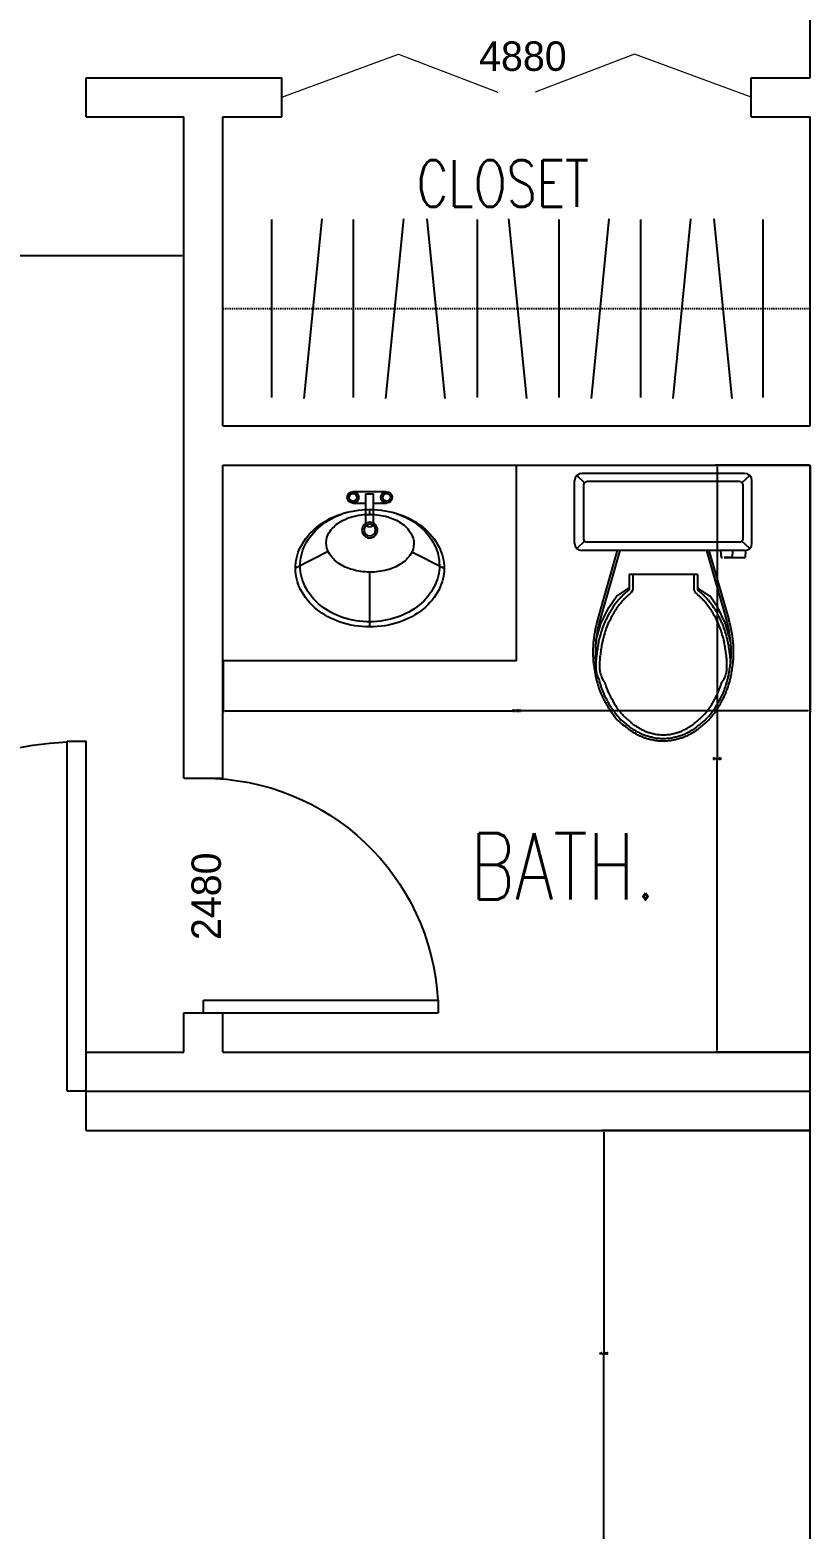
# Model space of a CAD drawing. Header units: inches. Extents: x 26998 to 46838, y -509 to 4343.
# Drawn here: x 37492.5 to 37572.3, y 3607.3 to 3760.6 of the extents above; entities that cross this region are included whole.
import ezdxf
from ezdxf.enums import TextEntityAlignment as Align

# ---------------------------------------------------------------- set-up
doc = ezdxf.new("R2010")
doc.units = ezdxf.units.IN
doc.header["$LTSCALE"] = 0.5
doc.header["$MEASUREMENT"] = 0
doc.linetypes.add('HIDDEN', pattern=[0.375, 0.25, -0.125])
doc.layers.get('Defpoints').update_dxf_attribs({"color": 140})
for name, color, linetype in [('BUILT-INS', 13, 'Continuous'), ('CABS', 23, 'Continuous'), ('Title Block', 7, 'Continuous'), ('TITLES', 3, 'Continuous'), ('windows', 4, 'Continuous')]:
    doc.layers.add(name, color=color, linetype=linetype)
doc.layers.add('TXT', color=4, linetype='Continuous', lineweight=9)
doc.styles.add('HS-DESIGN-TTLB', font='GOTHIC.TTF')
doc.styles.get("Standard").update_dxf_attribs({"font": 'romans.shx', "width": 0.75})
doc.dimstyles.get("Standard").update_dxf_attribs({"dimtxt": 0.18, "dimasz": 0.18, "dimexe": 0.18, "dimexo": 0.0625, "dimgap": 0.09, "dimtad": 0, "dimtih": 1, "dimtoh": 1, "dimdec": 4, "dimzin": 0, "dimdsep": 46, "dimtxsty": 'Standard', "dimcen": 0.09, "dimadec": 0, "dimazin": 0, "dimtfac": 1, "dimtdec": 4, "dimtofl": 0, "dimtmove": 0, "dimatfit": 3, "dimfxl": 1, "dimtolj": 1, "dimtzin": 0, "dimarcsym": 0})

# ---------------------------------------------------------------- blocks, each defined once
blk = doc.blocks.new('door')
at = {"layer": 'windows'}
for p, q in [((9950.29, 7178.88), (9948.56, 7178.88)), ((9948.56, 7178.88), (9948.56, 7146.97)), ((9950.29, 7178.88), (9948.56, 7178.88)), ((9950.29, 7178.88), (9950.29, 7146.97)), ((9948.56, 7146.97), (9950.29, 7146.97))]:
    blk.add_line(p, q, dxfattribs=at)
blk.add_arc((9950.29, 7178.88), 31.9, 180, 266.8995, dxfattribs=at)
blk = doc.blocks.new('P0470039')
at = {"linetype": 'Continuous'}
for p, q in [((0, -0.61339), (0, 0)), ((-5.396179, -5.394092), (-9.5, -7.5)), ((5.322319, -5.35619), (9.5, -7.5)), ((0, -15), (0, -7.994521))]:
    blk.add_line(p, q, dxfattribs=at)
for points in [[(9.5, -7.5, 0.118506), (8.852327, -4.805722, 0.104654), (6.80398, -2.274646, 0.089615), (3.801003, -0.621924, 0.08127), (0, 0, 0.08127), (-3.801003, -0.621924, 0.089615), (-6.80398, -2.274646, 0.104654), (-8.852327, -4.805722, 0.118506), (-9.5, -7.5, 0.118506), (-8.852327, -10.194278, 0.104654), (-6.80398, -12.725354, 0.089615), (-3.801003, -14.378076, 0.08127), (0, -15, 0.08127), (3.801003, -14.378076, 0.089615), (6.80398, -12.725354, 0.104654), (8.852327, -10.194278, 0.118506)], [(0, -7.994521, 0.066698), (2.228047, -7.675818, 0.0792), (3.951416, -6.878456, 0.107151), (5.1993, -5.580919, 0.14125), (5.56895, -4.25438, 0.14125), (5.175802, -2.934614, 0.107151), (3.905073, -1.659441, 0.0792), (2.167817, -0.892807, 0.066698), (-0.065538, -0.613719, 0.066698), (-2.293584, -0.932422, 0.0792), (-4.016953, -1.729784, 0.107151), (-5.264838, -3.027321, 0.14125), (-5.634488, -4.35386, 0.14125), (-5.24134, -5.673626, 0.107151), (-3.970611, -6.948799, 0.0792), (-2.233355, -7.715433, 0.066698)]]:
    blk.add_lwpolyline(points, format="xyb", close=True, dxfattribs=at)
for radius in [1, 0.75]:
    blk.add_circle((0, -2.625), radius, dxfattribs=at)
for centre, radius, start, end in [((-0.632896, -9.107886), 9.026467, 108.265523, 128.679582), ((0.618746, -9.112425), 9.026467, 50.904831, 71.31889), ((-1.589253, -7.913284), 7.496208, 128.679582, 152.608443), ((1.583743, -7.924791), 7.496208, 26.975969, 50.904831), ((-3.065811, -7.148185), 5.833199, 152.608443, 179.792206), ((3.065811, -7.170423), 5.833199, 359.792206, 26.975969), ((-3.065811, -7.148185), 5.833199, 179.792206, 206.975969), ((3.065811, -7.170423), 5.833199, 332.608443, 359.792206), ((-1.583743, -6.393816), 7.496208, 206.975969, 230.904831), ((1.589253, -6.405324), 7.496208, 308.679582, 332.608443), ((-0.618746, -5.206183), 9.026467, 230.904831, 251.31889), ((0.632896, -5.210722), 9.026467, 288.265523, 308.679582), ((0.013869, -3.335173), 11.001532, 251.31889, 269.792206), ((0.013869, -3.335173), 11.001532, 269.792206, 288.265523)]:
    blk.add_arc(centre, radius, start, end, dxfattribs=at)
for tag, flags, p in [('ASCATNO', 1, (0, -2.25)), ('ASID', 3, (0, -1.5)), ('ASCOLOR', 1, (0, -3.75)), ('ASNAME', 1, (0, -3))]:
    blk.add_attdef(tag, text='', height=0.5, dxfattribs=dict(flags=flags)).set_placement(p, align=Align.CENTER)
blk = doc.blocks.new('*D1119')
at = {"layer": 'Defpoints', "color": 0, "transparency": 16777216}
for p in [(37562.77, 3716.09), (37572.27, 3716.09), (37572.27, 3656.09)]:
    blk.add_point(p, dxfattribs=at)
at = {"layer": 'Title Block', "color": 0, "lineweight": -2, "transparency": 16777216}
for p, q in [((37572.21, 3716.09), (37562.59, 3716.09)), ((37562.77, 3715.91), (37562.77, 3686.27)), ((37562.77, 3656.27), (37562.77, 3685.91)), ((37572.21, 3656.09), (37562.59, 3656.09))]:
    blk.add_line(p, q, dxfattribs=at)
at = {"layer": 'Title Block', "color": 0, "transparency": 16777216}
for points in [[(37562.74, 3715.91), (37562.8, 3715.91), (37562.77, 3716.09)], [(37562.74, 3656.27), (37562.8, 3656.27), (37562.77, 3656.09)]]:
    blk.add_solid(points, dxfattribs=at)
at = {"layer": 'Title Block', "color": 0, "transparency": 16777216, "insert": (37562.77, 3686.09), "char_height": 0.18, "attachment_point": 5}
blk.add_mtext('\\A1;60.0000', dxfattribs=at)
blk = doc.blocks.new('*D1120')
at = {"layer": 'Defpoints', "color": 0, "transparency": 16777216}
for p in [(37572.27, 3716.09), (37512.27, 3696.09), (37572.27, 3690.99)]:
    blk.add_point(p, dxfattribs=at)
at = {"layer": 'Title Block', "color": 0, "lineweight": -2, "transparency": 16777216}
for p, q in [((37572.27, 3716.03), (37572.27, 3690.81)), ((37512.27, 3696.03), (37512.27, 3690.81)), ((37512.45, 3690.99), (37541.78, 3690.99)), ((37572.09, 3690.99), (37542.75, 3690.99))]:
    blk.add_line(p, q, dxfattribs=at)
at = {"layer": 'Title Block', "color": 0, "transparency": 16777216}
for points in [[(37512.45, 3691.02), (37512.45, 3690.96), (37512.27, 3690.99)], [(37572.09, 3691.02), (37572.09, 3690.96), (37572.27, 3690.99)]]:
    blk.add_solid(points, dxfattribs=at)
at = {"layer": 'Title Block', "color": 0, "transparency": 16777216, "insert": (37542.27, 3690.99), "char_height": 0.18, "attachment_point": 5}
blk.add_mtext('\\A1;60.0000', dxfattribs=at)
blk = doc.blocks.new('*D1122')
at = {"layer": 'Defpoints', "color": 0, "transparency": 16777216}
for p in [(37508.27, 3737.49), (37443.47, 3731.09), (37508.27, 3731.09)]:
    blk.add_point(p, dxfattribs=at)
at = {"layer": 'Title Block', "color": 0, "lineweight": -2, "transparency": 16777216}
for p, q in [((37443.47, 3731.16), (37443.47, 3737.67)), ((37443.65, 3737.49), (37475.38, 3737.49)), ((37508.09, 3737.49), (37476.35, 3737.49)), ((37508.27, 3731.16), (37508.27, 3737.67))]:
    blk.add_line(p, q, dxfattribs=at)
at = {"layer": 'Title Block', "color": 0, "transparency": 16777216}
for points in [[(37443.65, 3737.52), (37443.65, 3737.46), (37443.47, 3737.49)], [(37508.09, 3737.52), (37508.09, 3737.46), (37508.27, 3737.49)]]:
    blk.add_solid(points, dxfattribs=at)
at = {"layer": 'Title Block', "color": 0, "transparency": 16777216, "insert": (37475.87, 3737.49), "char_height": 0.18, "attachment_point": 5}
blk.add_mtext('\\A1;64.8000', dxfattribs=at)
blk = doc.blocks.new('*D1132')
at = {"color": 0, "lineweight": -2, "transparency": 16777216}
for p, q in [((37572.21, 3648.09), (37551, 3648.09)), ((37551.18, 3647.91), (37551.18, 3625.47)), ((37551.18, 3602.67), (37551.18, 3625.11)), ((37572.21, 3602.49), (37551, 3602.49))]:
    blk.add_line(p, q, dxfattribs=at)
at = {"color": 0, "transparency": 16777216}
for points in [[(37551.15, 3647.91), (37551.21, 3647.91), (37551.18, 3648.09)], [(37551.15, 3602.67), (37551.21, 3602.67), (37551.18, 3602.49)]]:
    blk.add_solid(points, dxfattribs=at)
at = {"layer": 'Defpoints', "color": 0, "transparency": 16777216}
for p in [(37572.27, 3648.09), (37551.18, 3602.49), (37572.27, 3602.49)]:
    blk.add_point(p, dxfattribs=at)
at = {"color": 0, "transparency": 16777216, "insert": (37551.18, 3625.29), "char_height": 0.18, "attachment_point": 5}
blk.add_mtext('\\A1;45.6000', dxfattribs=at)

msp = doc.modelspace()

# ---------------------------------------------------------------- linework, layer by layer
at = {"layer": 'BUILT-INS', "linetype": 'HIDDEN'}
msp.add_line((37512.2675686, 3732.0930304), (37572.2675686, 3732.0930304), dxfattribs=at)
at = {"layer": 'CABS'}
for p, q in [((37517.2621685, 3723.0055309), (37517.2621685, 3741.1805299)), ((37520.5643301, 3722.9137398), (37522.3988663, 3741.2723211)), ((37525.6092933, 3723.0055309), (37525.6092933, 3741.1805299)), ((37528.9114549, 3722.9137398), (37530.7459911, 3741.2723211)), ((37534.965407, 3722.9137398), (37533.1308708, 3741.2723211)), ((37538.2675686, 3723.0055309), (37538.2675686, 3741.1805299)), ((37543.3125318, 3722.9137398), (37541.4779955, 3741.2723211)), ((37546.6146934, 3723.0055309), (37546.6146934, 3741.1805299)), ((37549.9168549, 3722.9137398), (37551.7513912, 3741.2723211)), ((37554.9618182, 3723.0055309), (37554.9618182, 3741.1805299)), ((37558.2639797, 3722.9137398), (37560.098516, 3741.2723211)), ((37564.3179319, 3722.9137398), (37562.4833956, 3741.2723211)), ((37567.4779955, 3723.0055309), (37567.4779955, 3741.1805299)), ((37542.2675686, 3696.0930304), (37542.2675686, 3716.0930304)), ((37548.2050686, 3708.1141394), (37548.2050686, 3714.4992804)), ((37549.2211536, 3714.2956954), (37548.4247386, 3715.0296104)), ((37565.5800686, 3715.2492804), (37548.9550686, 3715.2492804)), ((37565.0488186, 3714.4055304), (37549.4863186, 3714.4055304)), ((37566.1103986, 3715.0296104), (37565.3139836, 3714.2956954)), ((37566.3300686, 3708.1141394), (37566.3300686, 3714.4992804)), ((37528.9832942, 3713.3757699), (37525.551843, 3713.3757699)), ((37528.9832942, 3713.3757699), (37525.551843, 3713.3757699)), ((37526.8679686, 3710.1720124), (37526.8679686, 3713.1517431)), ((37526.8679686, 3713.1517431), (37527.6671686, 3713.1517431)), ((37526.8679686, 3710.1720124), (37526.8679686, 3713.1517431)), ((37526.8679686, 3710.1720124), (37526.8679686, 3713.1517431)), ((37526.8679686, 3710.1720124), (37526.8679686, 3713.1517431)), ((37526.8679686, 3713.1517431), (37527.6671686, 3713.1517431)), ((37526.8679686, 3710.1720124), (37526.8679686, 3713.1517431)), ((37526.8679686, 3710.1720124), (37526.8679686, 3713.1517431)), ((37527.6671686, 3710.1720124), (37527.6671686, 3713.1517431)), ((37527.6671686, 3710.1720124), (37527.6671686, 3713.1517431)), ((37527.6671686, 3710.1720124), (37527.6671686, 3713.1517431)), ((37527.6671686, 3710.1720124), (37527.6671686, 3713.1517431)), ((37527.6671686, 3710.1720124), (37527.6671686, 3713.1517431)), ((37527.6671686, 3710.1720124), (37527.6671686, 3713.1517431)), ((37549.1113186, 3714.0305304), (37549.1113186, 3708.5828894)), ((37565.4238186, 3708.5828894), (37565.4238186, 3714.0305304)), ((37525.551843, 3712.2080954), (37526.8679686, 3712.2080954)), ((37525.551843, 3712.2080954), (37526.8679686, 3712.2080954)), ((37527.6671686, 3712.2080954), (37528.9832942, 3712.2080954)), ((37527.6671686, 3712.2080954), (37528.9832942, 3712.2080954)), ((37549.2211536, 3708.3177244), (37548.4247386, 3707.5838094)), ((37565.0488186, 3708.2078894), (37549.4863186, 3708.2078894)), ((37566.1103986, 3707.5838094), (37565.3139836, 3708.3177244)), ((37565.5800686, 3707.3641394), (37548.9550686, 3707.3641394)), ((37550.5292816, 3700.1779204), (37552.6018266, 3707.3641394)), ((37550.7694916, 3700.1086404), (37552.8620166, 3707.3641394)), ((37561.6731206, 3707.3641394), (37563.7656456, 3700.1086404)), ((37561.9333106, 3707.3641394), (37564.0058556, 3700.1779204)), ((37563.2171076, 3706.6615334), (37563.1626526, 3707.3641394)), ((37564.3436556, 3707.3641394), (37564.3189236, 3706.6603274)), ((37564.3435566, 3707.3641394), (37564.3189236, 3706.6627394)), ((37564.3667596, 3706.6626824), (37565.5553206, 3706.6626824)), ((37564.3667596, 3706.6603834), (37565.5553206, 3706.6603834)), ((37565.6788906, 3707.3641394), (37565.6245346, 3706.6625524)), ((37565.6790866, 3707.3641394), (37565.6245346, 3706.6605134)), ((37565.6532036, 3706.6608274), (37565.6532036, 3706.6622394)), ((37552.5175686, 3702.6867804), (37553.7675686, 3703.5367804)), ((37560.7675686, 3704.9055304), (37553.7675686, 3704.9055304)), ((37553.7675686, 3704.9055304), (37553.7675686, 3703.3521404)), ((37553.7675686, 3704.9055304), (37553.7675686, 3703.3521404)), ((37553.7675686, 3704.9055304), (37553.7675686, 3703.3521404)), ((37554.1425686, 3704.9055304), (37554.1425686, 3703.3521404)), ((37560.3925686, 3704.9055304), (37560.3925686, 3703.3521404)), ((37560.7675686, 3704.9055304), (37560.7675686, 3703.3521404)), ((37562.0175686, 3702.6867804), (37560.7675686, 3703.5367804)), ((37551.7050686, 3701.5305304), (37552.5175686, 3702.7180304)), ((37554.1425686, 3703.3521404), (37553.9991386, 3703.0571804)), ((37554.1425686, 3703.3521404), (37553.9991386, 3703.0571804)), ((37560.3925686, 3703.3521404), (37560.5359986, 3703.0571804)), ((37562.8300686, 3701.5305304), (37562.0175686, 3702.7180304)), ((37550.8925686, 3699.9055304), (37551.7050686, 3701.5305304)), ((37563.6425686, 3699.9055304), (37562.8300686, 3701.5305304)), ((37550.3895906, 3698.1257604), (37550.8925686, 3699.9055304)), ((37564.1455466, 3698.1257604), (37563.6425686, 3699.9055304)), ((37542.2675686, 3696.0930304), (37512.2675686, 3696.0930304))]:
    msp.add_line(p, q, dxfattribs=at)
for centre, radius in [((37525.551843, 3712.7919327), 0.5838373), ((37525.551843, 3712.7919327), 0.5838373), ((37525.551843, 3712.7919327), 0.3925094), ((37525.551843, 3712.7919327), 0.3925094), ((37528.9832942, 3712.7919327), 0.5838373), ((37528.9832942, 3712.7919327), 0.5838373), ((37528.9832942, 3712.7919327), 0.3925094), ((37528.9832942, 3712.7919327), 0.3925094)]:
    msp.add_circle(centre, radius, dxfattribs=at)
for centre, radius, start, end in [((37548.9550686, 3714.4992804), 0.75, 90, 180), ((37549.4863186, 3714.0305304), 0.375, 90, 180), ((37565.0488186, 3714.0305304), 0.375, 0, 90), ((37565.5800686, 3714.4992804), 0.75, 0, 90), ((37527.2675686, 3710.1720124), 0.3996, 180, 0), ((37527.2675686, 3710.1720124), 0.3996, 180, 0), ((37527.2675686, 3710.1720124), 0.3996, 180, 0), ((37527.2675686, 3710.1720124), 0.3996, 180, 0), ((37527.2675686, 3710.1720124), 0.3996, 180, 0), ((37527.2675686, 3710.1720124), 0.3996, 180, 0), ((37548.9550686, 3708.1141394), 0.75, 180, 270), ((37549.4863186, 3708.5828894), 0.375, 180, 270), ((37565.0488186, 3708.5828894), 0.375, 270, 0), ((37565.5800686, 3708.1141394), 0.75, 270, 0), ((37563.2287932, 3706.6615336), 0.0005896, 118.975202645, 180.016097218), ((37563.2287932, 3706.6615333), 0.0005896, 179.983902782, 241.024797355), ((37563.2296194, 3706.6600406), 0.002296, 90.618644356, 118.961864588), ((37563.2296194, 3706.6630263), 0.002296, 241.038135457, 269.38135569), ((37563.3787716, 3692.7765847), 13.8865531, 90.254780828, 90.615514758), ((37563.3789305, 3720.5464817), 13.8865543, 269.383829924, 269.744563854), ((37563.4836029, 3705.3021383), 1.3615875, 90.144896402, 90.253758375), ((37563.4836029, 3708.0209276), 1.3615875, 269.746241625, 269.855103598), ((37563.9061651, 3537.7665644), 168.8976943, 90.102116674, 90.14451555), ((37563.9048137, 3875.556502), 168.8976914, 269.855942873, 269.898341749), ((37563.7515628, 3624.4206545), 82.2434663, 90.041270998, 90.102004523), ((37563.7515628, 3788.9024124), 82.2434663, 269.897995477, 269.958729002), ((37563.789605, 3571.04393), 135.6202043, 89.993429451, 90.041099538), ((37563.7908069, 3842.2791364), 135.6202047, 269.958392683, 270.006062771), ((37563.7903822, 3565.6628843), 141.0012499, 89.947242661, 89.993996017), ((37563.7891567, 3847.6601821), 141.0012505, 270.00650196, 270.053255316), ((37563.9190925, 3705.4473469), 1.216728, 89.883449154, 89.947162059), ((37563.9190925, 3707.87572), 1.216728, 270.052837902, 270.116550808), ((37511.2748485, -22106.9482316), 25813.6659903, 89.88268737112, 89.88314573763), ((37511.2748485, 29520.2712985), 25813.6659903, 270.11685426237, 270.11731262888), ((37564.0943488, 3690.1738496), 16.4898353, 89.72100564, 89.882808918), ((37564.0943488, 3723.1492173), 16.4898353, 270.117191083, 270.27899436), ((37563.738043, 3617.0204609), 89.6440918, 89.651504352, 89.720946835), ((37563.738043, 3796.302606), 89.6440918, 270.279053166, 270.348495649), ((37564.3686646, 3720.153132), 13.4905078, 269.63740408, 269.7022629), ((37564.3677812, 3693.1699343), 13.4905027, 90.293985291, 90.358844112), ((37564.311383, 3709.1734636), 2.5106899, 269.707404204, 269.857748308), ((37564.3117641, 3704.1496028), 2.5106914, 90.150948549, 90.301292653), ((37568.0609452, 5156.0370417), 1449.3791265, 269.8515285092, 269.8519868755), ((37567.9359453, 2257.2860246), 1449.3788085, 90.1430717335, 90.1435301001), ((37564.3505716, 3713.1228344), 6.460147, 269.853730029, 269.954341411), ((37564.3505716, 3700.2002325), 6.460147, 90.045658589, 90.146269971), ((37564.3636023, 3729.5553886), 22.8927063, 269.954502341, 270.007902007), ((37564.3625294, 3683.7676778), 22.892706, 89.989412589, 90.042812255), ((37565.566599, 3690.488519), 16.1741674, 89.930403372, 90.039952895), ((37565.566599, 3722.8345469), 16.1741674, 269.960047106, 270.069596628), ((37565.5797243, 3701.1763561), 5.4863222, 89.743735906, 89.931895226), ((37565.5794198, 3712.1467103), 5.4863231, 270.071284844, 270.259444165), ((37561.0469648, 2697.5561375), 1009.1167767, 89.7396399167, 89.7412441997), ((37561.082679, 4715.7669289), 1009.1166155, 270.2567280307, 270.2583323134), ((37565.3238036, 3639.0553351), 67.6078651, 89.731955462, 89.738372589), ((37565.3238036, 3774.2677308), 67.6078651, 270.261627411, 270.268044539), ((37565.6390386, 3706.4347151), 0.2277477, 89.033159348, 89.735603406), ((37565.6390386, 3706.8883508), 0.2277477, 270.264396613, 270.96684067), ((37565.5904431, 3703.549551), 3.1133211, 88.844913982, 89.034906767), ((37565.5901416, 3709.7735154), 3.1133267, 270.970642161, 271.160634946), ((37562.2498536, 3694.6096159), 12.2842384, 143.327424811, 146.582522922), ((37562.2498536, 3694.6096159), 12.2842384, 143.327424811, 146.582522922), ((37560.1126449, 3696.2010103), 9.6196189, 140.795087365, 143.327228598), ((37560.1126449, 3696.2010103), 9.6196189, 140.795087365, 143.327228598), ((37554.8661213, 3700.4807831), 2.8489125, 136.142236184, 140.796076365), ((37554.8661213, 3700.4807831), 2.8489125, 136.142236184, 140.796076365), ((37560.0240266, 3696.2671681), 9.1340259, 140.795950255, 143.328091487), ((37585.8504341, 3670.7067608), 45.8200661, 135.730995499, 136.141232843), ((37585.8504341, 3670.7067608), 45.8200661, 135.730995499, 136.141232843), ((37555.0421579, 3700.3308306), 2.7050004, 136.141504435, 140.795344616), ((37585.8503856, 3670.7067653), 45.8200282, 135.320719859, 135.730957202), ((37585.8503856, 3670.7067653), 45.8200282, 135.320719859, 135.730957202), ((37584.4624973, 3672.0603835), 43.5066493, 135.731607881, 136.141845224), ((37555.2956783, 3700.9214076), 2.8489362, 130.668331477, 135.322171658), ((37555.2956783, 3700.9214076), 2.8489362, 130.668331477, 135.322171658), ((37584.4620579, 3672.0602598), 43.506421, 135.320850019, 135.731087363), ((37559.7078854, 3695.7857181), 9.6196731, 128.135077319, 130.667218552), ((37559.7078854, 3695.7857181), 9.6196731, 128.135077319, 130.667218552), ((37555.449916, 3700.7492015), 2.7049534, 130.665854557, 135.319694738), ((37559.6396138, 3695.8728277), 9.1339961, 128.135655583, 130.667796817), ((37554.8955233, 3695.8728277), 9.1339961, 49.332203183, 51.864344417), ((37554.8272518, 3695.7857181), 9.6196731, 49.332781448, 51.864922681), ((37554.8272518, 3695.7857181), 9.6196731, 49.332781448, 51.864922681), ((37559.0852212, 3700.7492015), 2.7049534, 44.680305262, 49.334145443), ((37530.0730793, 3672.0602598), 43.506421, 44.268912638, 44.679149981), ((37559.2394589, 3700.9214076), 2.8489362, 44.677828342, 49.331668523), ((37559.2394589, 3700.9214076), 2.8489362, 44.677828342, 49.331668523), ((37530.0726399, 3672.0603835), 43.5066493, 43.858154776, 44.268392119), ((37528.6847516, 3670.7067653), 45.8200282, 44.269042798, 44.679280141), ((37528.6847516, 3670.7067653), 45.8200282, 44.269042798, 44.679280141), ((37559.4929793, 3700.3308306), 2.7050004, 39.204655384, 43.858495564), ((37528.6847031, 3670.7067608), 45.8200661, 43.858767157, 44.269004501), ((37528.6847031, 3670.7067608), 45.8200661, 43.858767157, 44.269004501), ((37554.5111106, 3696.2671681), 9.1340259, 36.671908513, 39.204049745), ((37559.6690159, 3700.4807831), 2.8489125, 39.203923635, 43.857763816), ((37559.6690159, 3700.4807831), 2.8489125, 39.203923635, 43.857763816), ((37554.4224923, 3696.2010103), 9.6196189, 36.672771402, 39.204912635), ((37554.4224923, 3696.2010103), 9.6196189, 36.672771402, 39.204912635), ((37552.2852836, 3694.6096159), 12.2842384, 33.417477078, 36.672575189), ((37552.2852836, 3694.6096159), 12.2842384, 33.417477078, 36.672575189), ((37593.4504131, 3679.2946514), 46.9860034, 153.093340313, 153.755219318), ((37593.4504131, 3679.2946514), 46.9860034, 153.093340313, 153.755219318), ((37593.4493292, 3679.2945019), 46.9851044, 152.4307005, 153.092579505), ((37593.4493292, 3679.2945019), 46.9851044, 152.4307005, 153.092579505), ((37555.1748095, 3699.2778913), 3.8078569, 146.583105172, 152.43150527), ((37555.1748095, 3699.2778913), 3.8078569, 146.583105172, 152.43150527), ((37592.139766, 3679.9592898), 45.1419457, 152.430922713, 153.092801719), ((37555.366551, 3699.1586042), 3.6584187, 146.582603209, 152.431003307), ((37562.1641355, 3694.6734601), 11.8023534, 143.327501013, 146.582599125), ((37552.3710017, 3694.6734601), 11.8023534, 33.417400875, 36.672498987), ((37559.1685862, 3699.1586042), 3.6584187, 27.568996693, 33.417396791), ((37522.3953711, 3679.9592898), 45.1419457, 26.907198281, 27.569077287), ((37559.3603276, 3699.2778913), 3.8078569, 27.56849473, 33.416894828), ((37559.3603276, 3699.2778913), 3.8078569, 27.56849473, 33.416894828), ((37521.085808, 3679.2945019), 46.9851044, 26.907420495, 27.5692995), ((37521.085808, 3679.2945019), 46.9851044, 26.907420495, 27.5692995), ((37521.0847241, 3679.2946514), 46.9860034, 26.244780682, 26.906659687), ((37521.0847241, 3679.2946514), 46.9860034, 26.244780682, 26.906659687), ((37616.686774, 3689.207448), 67.1441403, 171.498294554, 171.956201815), ((37554.6670933, 3698.4782237), 4.4353843, 166.593417195, 171.498103749), ((37564.7831963, 3696.0670344), 14.8348734, 163.912227201, 166.593547337), ((37615.4843054, 3689.3772927), 65.6799626, 171.498217281, 171.956124541), ((37554.8171417, 3698.4459864), 4.338737, 166.593471901, 171.498158454), ((37564.7127677, 3696.0873445), 14.5115737, 163.912229712, 166.593549849), ((37566.2018824, 3694.3442769), 15.9820854, 162.858451395, 165.715300164), ((37566.2018824, 3694.3442769), 15.9820854, 162.858451395, 165.715300164), ((37562.6682345, 3695.4341162), 12.2841918, 159.60309339, 162.858191502), ((37562.6682345, 3695.4341162), 12.2841918, 159.60309339, 162.858191502), ((37566.0974971, 3694.376423), 15.4978613, 162.858293373, 165.715142143), ((37554.7233327, 3698.3883322), 3.8078214, 153.755000016, 159.603400113), ((37554.7233327, 3698.3883322), 3.8078214, 153.755000016, 159.603400113), ((37562.5662305, 3695.4656443), 11.8024254, 159.60341516, 162.858513271), ((37554.9328127, 3698.3039451), 3.658408, 153.754664741, 159.603064839), ((37592.1400988, 3679.9592986), 45.1422385, 153.093002826, 153.754881831), ((37522.3950384, 3679.9592986), 45.1422385, 26.245118169, 26.906997174), ((37559.6023245, 3698.3039451), 3.658408, 20.396935161, 26.245335259), ((37551.9689067, 3695.4656443), 11.8024254, 17.141486729, 20.39658484), ((37559.8118044, 3698.3883322), 3.8078214, 20.396599887, 26.244999984), ((37559.8118044, 3698.3883322), 3.8078214, 20.396599887, 26.244999984), ((37548.4376401, 3694.376423), 15.4978613, 14.284857857, 17.141706627), ((37551.8669027, 3695.4341162), 12.2841918, 17.141808498, 20.39690661), ((37551.8669027, 3695.4341162), 12.2841918, 17.141808498, 20.39690661), ((37548.3332548, 3694.3442769), 15.9820854, 14.284699836, 17.141548605), ((37548.3332548, 3694.3442769), 15.9820854, 14.284699836, 17.141548605), ((37549.8223695, 3696.0873445), 14.5115737, 13.406450151, 16.087770288), ((37559.7179955, 3698.4459864), 4.338737, 8.501841545, 13.406528099), ((37549.7519409, 3696.0670344), 14.8348734, 13.406452663, 16.087772799), ((37499.0508318, 3689.3772927), 65.6799626, 8.043875459, 8.501782719), ((37559.8680439, 3698.4782237), 4.4353843, 8.501896251, 13.406582805), ((37497.8483631, 3689.207448), 67.1441403, 8.043798185, 8.501705445), ((37564.9147917, 3696.999288), 14.8347231, 177.318709179, 180.000029316), ((37554.5269153, 3697.4857656), 4.4354617, 172.413987765, 177.318674319), ((37616.6855096, 3689.2074021), 67.1428947, 171.956012095, 172.413919356), ((37564.841582, 3696.9992911), 14.5115134, 177.318721942, 180.000042079), ((37554.6799917, 3697.4751649), 4.3387864, 172.413944526, 177.318631079), ((37615.4834262, 3689.3771953), 65.6791056, 171.955933057, 172.413840318), ((37618.1828123, 3687.0524835), 68.4164091, 170.912238379, 171.429045434), ((37618.1828123, 3687.0524835), 68.4164091, 170.912238379, 171.429045434), ((37555.3962017, 3697.0955411), 4.8316509, 165.715341623, 170.912552849), ((37555.3962017, 3697.0955411), 4.8316509, 165.715341623, 170.912552849), ((37616.5041509, 3687.3055987), 66.3441535, 170.912333123, 171.429140178), ((37555.6193154, 3697.0443482), 4.6853631, 165.715367753, 170.912578979), ((37558.9158218, 3697.0443482), 4.6853631, 9.087421021, 14.284632247), ((37498.0309863, 3687.3055987), 66.3441535, 8.570859823, 9.087666878), ((37559.1389355, 3697.0955411), 4.8316509, 9.087447151, 14.284658377), ((37559.1389355, 3697.0955411), 4.8316509, 9.087447151, 14.284658377), ((37496.3523249, 3687.0524835), 68.4164091, 8.570954566, 9.087761621), ((37496.3523249, 3687.0524835), 68.4164091, 8.570954566, 9.087761621), ((37499.051711, 3689.3771953), 65.6791056, 7.586159682, 8.044066943), ((37559.8551455, 3697.4751649), 4.3387864, 2.681368921, 7.586055474), ((37549.6935552, 3696.9992911), 14.5115134, 359.999957921, 2.681278058), ((37497.8496276, 3689.2074021), 67.1428947, 7.586080644, 8.043987905), ((37560.0082219, 3697.4857656), 4.4354617, 2.681325681, 7.586012235), ((37549.6203455, 3696.999288), 14.8347231, 359.999970684, 2.681290821), ((37564.8588967, 3696.9992719), 14.7788281, 179.999966793, 183.021341974), ((37554.6091095, 3696.4582745), 4.5147736, 183.021338578, 188.489068533), ((37562.5266616, 3696.5817504), 12.20374, 178.0394, 185.5309), ((37566.3618402, 3695.4055088), 15.9821006, 177.143073641, 179.999922411), ((37566.3618402, 3695.4055088), 15.9821006, 177.143073641, 179.999922411), ((37555.2251746, 3695.9612739), 4.8315762, 171.945855042, 177.143066268), ((37555.2251746, 3695.9612739), 4.8315762, 171.945855042, 177.143066268), ((37618.1839687, 3687.0525708), 68.4175396, 171.42926207, 171.946069125), ((37618.1839687, 3687.0525708), 68.4175396, 171.42926207, 171.946069125), ((37566.2526981, 3695.4055148), 15.4979585, 177.143093259, 179.999942028), ((37555.4535207, 3695.944436), 4.6853424, 171.945898238, 177.143109464), ((37616.5047674, 3687.3055458), 66.344771, 171.429174379, 171.945981434), ((37498.0303698, 3687.3055458), 66.344771, 8.054018566, 8.570825621), ((37559.0816164, 3695.944436), 4.6853424, 2.856890536, 8.054101762), ((37548.2824391, 3695.4055148), 15.4979585, 0.000057972, 2.856906741), ((37496.3511684, 3687.0525708), 68.4175396, 8.053930875, 8.57073793), ((37496.3511684, 3687.0525708), 68.4175396, 8.053930875, 8.57073793), ((37505.8364111, 3704.5208298), 58.9522159, 350.935992861, 351.510782915), ((37559.3099626, 3695.9612739), 4.8315762, 2.856933732, 8.054144958), ((37559.3099626, 3695.9612739), 4.8315762, 2.856933732, 8.054144958), ((37548.1751601, 3695.4055837), 15.980236, 1.632935552, 2.856990947), ((37548.1751601, 3695.4055837), 15.980236, 1.632935552, 2.856990947), ((37559.77464, 3696.4700664), 4.4164722, 351.511021105, 356.978751059), ((37549.7483897, 3696.9992682), 14.4566789, 356.978673308, 0.000048488), ((37559.9260276, 3696.4582745), 4.5147736, 351.510931467, 356.978661421), ((37549.6762405, 3696.9992719), 14.7788281, 356.978658027, 0.000033207), ((37609.7499557, 3704.6883624), 60.2664306, 188.489057428, 189.063847484), ((37609.7505018, 3704.6883133), 60.2669621, 189.063719574, 189.638509629), ((37554.7853421, 3695.35367), 4.5147932, 189.638784904, 195.106514858), ((37553.8751519, 3695.4278911), 3.4954839, 180.36652386, 186.391963643), ((37551.6701902, 3695.1808816), 1.2767297, 186.39211687, 196.369941371), ((37558.2447636, 3697.1120982), 8.1290734, 196.369682796, 198.442816963), ((37558.2446677, 3697.112101), 8.1289832, 198.443050005, 200.516184173), ((37553.9162973, 3695.4284358), 3.1616407, 180.415098341, 186.64917461), ((37551.9364334, 3695.19764), 1.1683701, 186.649389852, 196.912906182), ((37557.6773311, 3696.9432576), 7.1687939, 196.912805674, 199.117250329), ((37557.677202, 3696.9432455), 7.168668, 199.117496902, 201.321941557), ((37552.0876229, 3694.7614942), 1.168382, 201.321979939, 211.585496269), ((37562.4475143, 3694.7614942), 1.168382, 328.414503731, 338.678020061), ((37556.8579352, 3696.9432455), 7.168668, 338.678058443, 340.882503098), ((37556.8578061, 3696.9432576), 7.1687939, 340.882749671, 343.087194326), ((37562.5987037, 3695.19764), 1.1683701, 343.087093818, 353.350610148), ((37560.6188399, 3695.4284358), 3.1616407, 353.35082539, 359.584901659), ((37559.6023597, 3695.3895275), 4.4163785, 344.893542683, 350.361272637), ((37505.83495, 3704.5207376), 58.9536441, 350.361515041, 350.936305096), ((37559.7497951, 3695.35367), 4.5147932, 344.893485142, 350.361215096), ((37504.7846354, 3704.6883133), 60.2669621, 350.361490371, 350.936280426), ((37504.7851815, 3704.6883624), 60.2664306, 350.936152516, 351.510942572), ((37564.6945445, 3698.0285664), 14.7786795, 195.106438193, 198.127813373), ((37551.8270552, 3694.710583), 1.2767545, 200.515988089, 208.836948325), ((37564.6268864, 3698.0063818), 14.4574778, 195.697535732, 198.127702433), ((37553.7855813, 3695.8054618), 3.1616032, 211.585018611, 217.819094879), ((37554.4765607, 3694.1917613), 3.6103683, 201.49311635, 207.519472232), ((37562.5662305, 3697.3454166), 11.8024254, 197.141486729, 200.39658484), ((37554.9328127, 3694.5071158), 3.658408, 200.396935161, 206.245335259), ((37592.1400988, 3712.8517622), 45.1422385, 206.245118169, 206.906997174), ((37522.3950384, 3712.8517622), 45.1422385, 333.093002826, 333.754881831), ((37559.6023245, 3694.5071158), 3.658408, 333.754664741, 339.603064839), ((37551.9689067, 3697.3454166), 11.8024254, 339.60341516, 342.858513271), ((37560.7495559, 3695.8054618), 3.1616032, 322.180905121, 328.414981389), ((37560.0585765, 3694.1917613), 3.6103683, 332.480527768, 338.50688365), ((37552.6553285, 3697.1070214), 11.5669268, 338.506558204, 341.872328664), ((37560.1966933, 3694.1329469), 3.7104309, 332.479802051, 338.506157933), ((37549.909037, 3698.0061461), 14.4566573, 341.872215909, 344.893591089), ((37552.587824, 3697.1290836), 11.8879445, 338.506750081, 341.872520542), ((37549.8405927, 3698.0285664), 14.7786795, 341.872186627, 344.893561807), ((37590.22805, 3712.8316911), 44.179022, 207.519869516, 208.225063745), ((37589.3968664, 3712.3857528), 42.9861106, 207.520115751, 208.22530998), ((37590.2284624, 3712.8315533), 44.1793202, 208.224653417, 208.929847646), ((37589.3976494, 3712.3856317), 42.9867433, 208.224674166, 208.929868394), ((37554.8096384, 3693.2552419), 3.7105043, 208.929991239, 214.956347121), ((37554.9349819, 3693.3377493), 3.6103889, 208.929578123, 214.955934005), ((37592.139766, 3712.8517711), 45.1419457, 206.907198281, 207.569077287), ((37561.4559456, 3697.8964731), 11.5668285, 214.956608006, 218.322378467), ((37555.366551, 3693.6524567), 3.6584187, 207.568996693, 213.417396791), ((37562.1641355, 3698.1376008), 11.8023534, 213.417400875, 216.672498986), ((37552.3710017, 3698.1376008), 11.8023534, 323.327501014, 326.582599125), ((37553.0791916, 3697.8964731), 11.5668285, 321.677621533, 325.043391994), ((37559.1685862, 3693.6524567), 3.6584187, 326.582603209, 332.431003307), ((37522.3953711, 3712.8517711), 45.1419457, 332.430922713, 333.092801719), ((37559.6001553, 3693.3377493), 3.6103889, 325.044065995, 331.070421877), ((37525.1374877, 3712.3856317), 42.9867433, 331.070131606, 331.775325834), ((37559.7254988, 3693.2552419), 3.7105043, 325.043652879, 331.070008761), ((37524.3066748, 3712.8315533), 44.1793202, 331.070152354, 331.775346583), ((37525.1382708, 3712.3857528), 42.9861106, 331.77469002, 332.479884248), ((37524.3070872, 3712.8316911), 44.179022, 331.774936254, 332.480130484), ((37561.5116727, 3697.9404386), 11.8878102, 214.956297293, 218.322067754), ((37559.6930336, 3696.5029893), 9.3196846, 218.321889498, 222.325311321), ((37559.9039586, 3696.4546037), 8.9843969, 216.672498294, 220.712807236), ((37572.5878476, 3711.5563644), 28.6455715, 227.799949124, 228.793680896), ((37572.5880024, 3711.5563384), 28.6456539, 228.793413705, 229.787145477), ((37541.9471348, 3711.5563384), 28.6456539, 310.212854523, 311.206586295), ((37541.9472896, 3711.5563644), 28.6455715, 311.206319104, 312.200050876), ((37541.9626355, 3712.6889533), 29.9429281, 309.667704506, 310.644477041), ((37559.2258279, 3692.5007364), 2.9227248, 312.201225416, 319.288058), ((37541.4681189, 3713.2850342), 30.9669765, 309.66799441, 310.644766945), ((37554.6311786, 3696.4546037), 8.9843969, 319.287192764, 323.327501706), ((37559.4960625, 3692.2644828), 3.0249034, 310.64421954, 317.674268606), ((37559.6012853, 3692.1621377), 3.1283616, 310.644668891, 317.674717957), ((37554.8421036, 3696.5029893), 9.3196846, 317.674688679, 321.678110502), ((37554.7882644, 3696.5455605), 9.6383206, 317.674599675, 321.678021498), ((37553.0234645, 3697.9404386), 11.8878102, 321.677932246, 325.043702707), ((37573.0668773, 3713.2849841), 30.966848, 230.332147107, 231.308919642), ((37572.5730029, 3712.6889571), 29.943251, 230.331561809, 231.308334345), ((37555.6644566, 3691.5562704), 3.128363, 231.308799069, 238.338848135), ((37555.7455294, 3691.6786491), 3.0249133, 231.30922075, 238.339269815), ((37559.0813797, 3697.097333), 9.6382584, 238.339449961, 242.342871785), ((37555.9804995, 3691.9129591), 2.9226778, 229.787213779, 236.874046363), ((37559.0495915, 3697.0365107), 9.3196339, 238.339007785, 242.342429609), ((37559.2931617, 3696.9894663), 8.9844149, 236.873774021, 240.914082964), ((37557.9763512, 3694.9884667), 7.2574172, 242.341900553, 246.951526456), ((37557.945358, 3694.9294638), 6.9407731, 242.342420711, 246.952046614), ((37557.8840497, 3694.4562992), 6.0857027, 240.913956822, 245.761602608), ((37556.0913129, 3690.558144), 2.4427386, 246.952666902, 254.902360407), ((37556.142682, 3690.69242), 2.3361905, 246.951393833, 254.901087337), ((37556.2384203, 3690.8013224), 2.0773425, 245.763431508, 254.065394552), ((37560.7115944, 3707.6285771), 19.877809, 254.902391516, 256.172053001), ((37560.265263, 3704.9021966), 16.7419295, 254.062453304, 255.455869492), ((37560.711948, 3707.6286238), 19.8779388, 256.171095639, 257.440757123), ((37560.2646123, 3704.9021421), 16.7417134, 255.45797837, 256.851394558), ((37556.89755, 3690.5066018), 2.3361809, 257.439769344, 265.389462848), ((37556.9288462, 3690.6222394), 2.0773704, 256.850214444, 265.152177487), ((37557.2675595, 3695.0963175), 6.9407871, 265.39044955, 270.000075452), ((37557.2675812, 3694.6162186), 6.0856881, 265.152235122, 269.999880909), ((37557.2675559, 3694.6162186), 6.0856881, 270.000119091, 274.847764878), ((37557.2675777, 3695.0963175), 6.9407871, 269.999924548, 274.609550451), ((37557.606291, 3690.6222394), 2.0773704, 274.847822513, 283.149785556), ((37557.6375871, 3690.5066018), 2.3361809, 274.610537152, 282.560230656), ((37554.2705249, 3704.9021421), 16.7417134, 283.148605442, 284.54202163), ((37553.8231892, 3707.6286238), 19.8779388, 282.559242877, 283.828904361), ((37554.2698742, 3704.9021966), 16.7419295, 284.544130508, 285.937546696), ((37553.8235428, 3707.6285771), 19.877809, 283.827946999, 285.097608484), ((37553.6659072, 3708.2668535), 20.784682, 283.829370697, 285.099032182), ((37558.2967169, 3690.8013224), 2.0773425, 285.934605448, 294.236568492), ((37558.3924552, 3690.69242), 2.3361905, 285.098912663, 293.048606167), ((37558.4438243, 3690.558144), 2.4427386, 285.097639593, 293.047333098), ((37556.6510874, 3694.4562992), 6.0857027, 294.238397392, 299.086043178), ((37556.5897792, 3694.9294638), 6.9407731, 293.047953386, 297.657579289), ((37556.558786, 3694.9884667), 7.2574172, 293.048473544, 297.658099447), ((37555.2419755, 3696.9894663), 8.9844149, 299.085917036, 303.126225979), ((37555.4855457, 3697.0365107), 9.3196339, 297.657570392, 301.660992215), ((37555.4537575, 3697.097333), 9.6382584, 297.657128215, 301.660550039), ((37558.5546376, 3691.9129591), 2.9226778, 303.125953637, 310.212786221), ((37558.7896077, 3691.6786491), 3.0249133, 301.660730185, 308.69077925), ((37558.8706806, 3691.5562704), 3.128363, 301.661151865, 308.691200931), ((37541.9621343, 3712.6889571), 29.943251, 308.691665655, 309.66843819), ((37541.4682599, 3713.2849841), 30.966848, 308.691080358, 309.667852893), ((37560.8692376, 3708.2668734), 20.7847032, 256.170622196, 257.440283681), ((37556.8805602, 3690.3638491), 2.4427342, 257.442377697, 265.392071201), ((37557.267633, 3695.1629205), 7.2573901, 265.389865391, 269.999491293), ((37557.2675042, 3695.1629205), 7.2573901, 270.000508707, 274.610134609), ((37557.654577, 3690.3638491), 2.4427342, 274.607928799, 282.557622303), ((37553.6658996, 3708.2668734), 20.7847032, 282.559716319, 283.829377804)]:
    msp.add_arc(centre, radius, start, end, dxfattribs=at)
at = {"layer": 'CABS', "lineweight": -2}
for centre, radius, start, end in [((37556.3731231, 3695.0998525), 5.9622247, 196.260897231, 206.725940389), ((37552.9350402, 3693.8848448), 2.0823968, 190.422153459, 209.198959673), ((37555.0149865, 3692.2676237), 3.3004079, 210.974839662, 238.684985877), ((37554.8365317, 3691.8389327), 2.5947448, 218.386822919, 237.931888668), ((37553.9533628, 3691.1795847), 1.0397941, 214.250867027, 234.259849556), ((37556.0548061, 3689.6027584), 1.5258454, 246.855301384, 264.216295736)]:
    msp.add_arc(centre, radius, start, end, dxfattribs=at)
at = {"layer": 'Title Block'}
for p, q in [((37572.2675686, 3755.6930304), (37572.2675686, 3761.6930304)), ((37498.2675686, 3755.6930304), (37518.2675686, 3755.6930304)), ((37498.2675686, 3751.6930304), (37498.2675686, 3755.6930304)), ((37518.2675686, 3751.6930304), (37518.2675686, 3755.6930304)), ((37566.2675686, 3755.6930304), (37572.2675686, 3755.6930304)), ((37566.2675686, 3751.6930304), (37566.2675686, 3755.6930304)), ((37498.2675686, 3751.6930304), (37508.2675686, 3751.6930304)), ((37508.2675686, 3684.0930304), (37508.2675686, 3751.6930304)), ((37512.2675686, 3751.6930304), (37518.2675686, 3751.6930304)), ((37512.2675686, 3720.0930304), (37512.2675686, 3751.6930304)), ((37566.2675686, 3751.6930304), (37572.2675686, 3751.6930304)), ((37572.2675686, 3720.0930304), (37572.2675686, 3751.6930304)), ((37512.2675686, 3720.0930304), (37572.2675686, 3720.0930304)), ((37512.2675686, 3716.0930304), (37572.2675686, 3716.0930304)), ((37512.2675686, 3684.0930304), (37512.2675686, 3716.0930304)), ((37572.2675686, 3656.0930304), (37572.2675686, 3716.0930304)), ((37508.2675686, 3684.0930304), (37512.2675686, 3684.0930304)), ((37508.2675686, 3660.0930304), (37512.2675686, 3660.0930304)), ((37508.2675686, 3656.0930304), (37508.2675686, 3660.0930304)), ((37512.2675686, 3656.0930304), (37512.2675686, 3660.0930304)), ((37498.2675686, 3656.0930304), (37508.2675686, 3656.0930304)), ((37498.2675686, 3648.0930304), (37498.2675686, 3656.0930304)), ((37512.2675686, 3656.0930304), (37572.2675686, 3656.0930304)), ((37572.2675686, 3602.4930304), (37572.2675686, 3656.0930304)), ((37498.2675686, 3652.0930304), (37572.2675686, 3652.0930304)), ((37498.2675686, 3648.0930304), (37572.2675686, 3648.0930304))]:
    msp.add_line(p, q, dxfattribs=at)
at = {"layer": 'TXT', "color": 4}
for p, q in [((37518.2675686, 3753.6930304), (37530.2154969, 3758.1101664)), ((37530.2154969, 3758.1101664), (37540.3626182, 3754.1962763)), ((37554.3196403, 3758.1101664), (37544.172519, 3754.1962763)), ((37566.2675686, 3753.6930304), (37554.3196403, 3758.1101664))]:
    msp.add_line(p, q, dxfattribs=at)

# ---------------------------------------------------------------- block references
at = {"layer": 'CABS', "xscale": -0.7999999999999545, "yscale": 0.7999999999999545, "zscale": 0.7999999999999545}
msp.add_blockref('P0470039', (37527.2675686, 3711.5478613), dxfattribs=at)
at = {"layer": 'TITLES'}
for p, xscale, yscale, zscale, rotation in [((26337.3288153, 11704.4225794), -1.12167, 1.12167, 1.12167, 180), ((42911.8243839, 11146.9258062), -0.7524237795023907, 0.7524237795023907, 0.7524237795023907, 90)]:
    msp.add_blockref('door', p, dxfattribs=dict(at, xscale=xscale, yscale=yscale, zscale=zscale, rotation=rotation))

# ---------------------------------------------------------------- texts
for s, insert, char_height, width, attachment_point in [('\\A1;CLOSET', (37532.0768335, 3747.2533289), 4.76054208, 28.741858457, 1), ('\\A1;BATH.', (37537.5254395, 3671.6819784), 6.8007744, 110.476910075, 7)]:
    msp.add_mtext(s, dxfattribs=dict(insert=insert, char_height=char_height, width=width, attachment_point=attachment_point))
at = {"layer": 'Title Block', "insert": (37538.4444399, 3759.4005279), "char_height": 3.0096, "width": 43.611515527, "attachment_point": 1, "style": 'HS-DESIGN-TTLB'}
msp.add_mtext('4880', dxfattribs=at)
at = {"layer": 'Title Block', "insert": (37509.0458132, 3667.5422105), "char_height": 3.0096, "width": 43.611515527, "attachment_point": 1, "rotation": 90, "style": 'HS-DESIGN-TTLB'}
msp.add_mtext('2480', dxfattribs=at)

# ---------------------------------------------------------------- dimensions: what is measured, and where the dimension line sits
dim = msp.add_linear_dim(base=(37551.1782663, 3602.4930304), p1=(37572.2675686, 3648.0930304), p2=(37572.2675686, 3602.4930304), angle=90, dimstyle='Standard')
dim.commit()
dim.dimension.update_dxf_attribs({"geometry": '*D1132', "text_midpoint": (37551.1782663, 3625.2930304)})
at = {"layer": 'Title Block'}
for base, p1, p2, picture, middle in [((37508.2675686, 3737.4930304), (37443.4675686, 3731.0930304), (37508.2675686, 3731.0930304), '*D1122', (37475.8675686, 3737.4930304)), ((37572.2675686, 3690.9930304), (37512.2675686, 3696.0930304), (37572.2675686, 3716.0930304), '*D1120', (37542.2675686, 3690.9930304))]:
    dim = msp.add_linear_dim(base=base, p1=p1, p2=p2, dimstyle='Standard', dxfattribs=at)
    dim.commit()
    dim.dimension.update_dxf_attribs({"geometry": picture, "text_midpoint": middle})
dim = msp.add_linear_dim(base=(37562.7675686, 3716.0930304), p1=(37572.2675686, 3656.0930304), p2=(37572.2675686, 3716.0930304), angle=90, dimstyle='Standard', dxfattribs=at)
dim.commit()
dim.dimension.update_dxf_attribs({"geometry": '*D1119', "text_midpoint": (37562.7675686, 3686.0930304)})

doc.saveas('drawing.dxf')
